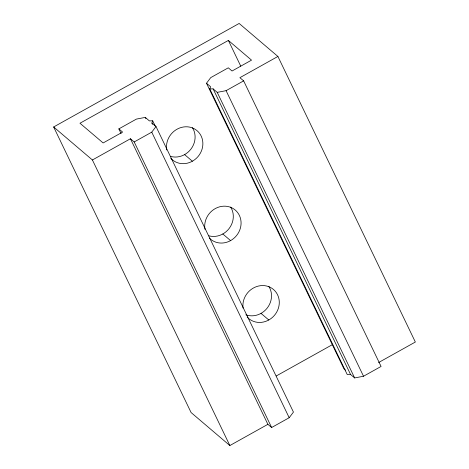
<?xml version="1.0" encoding="UTF-8"?>
<svg xmlns="http://www.w3.org/2000/svg" width="469" height="469" viewBox="0 0 469 469"><rect width="100%" height="100%" fill="white"/><g stroke="black" fill="none" stroke-linecap="round" stroke-linejoin="round"><path stroke-width="0.7" d="M152.531 124.355L151.897 123.036L152.706 120.809L149.382 120.891L145.279 117.397L136.409 119.091L118.856 128.887L121.078 133.507M378.589 362.543L415.346 342.03L277.912 56.456L239.888 77.678L243.64 80.873L381.074 366.447L363.522 376.244L354.652 377.938L350.548 374.444L347.224 374.526L209.79 88.952L210.593 86.73L206.489 83.236L210.739 77.608L228.297 67.812L232.049 71.007L251.531 60.138L228.374 40.422L79.976 123.236L103.133 142.951L122.608 132.082L118.856 128.887M277.912 56.456L239.149 23.45L53.654 126.97L92.416 159.976L130.441 138.754L134.198 141.949L151.751 132.152L156.001 126.53L151.897 123.036M130.441 138.754L267.881 424.328L271.633 427.523L289.191 417.727L293.442 412.099L156.001 126.53M209.79 88.952L213.114 88.87L217.217 92.364L226.081 90.669L243.64 80.873M276.259 375.968L332.544 344.557M53.654 126.97L191.088 412.544L229.851 445.55L267.881 424.328M184.604 154.6L192.378 161.219M222.816 233.99L230.59 240.609M345.465 370.117L343.929 368.804L206.489 83.236M261.022 313.38L268.796 319.999M228.374 40.422L240.749 66.141M226.081 90.669L363.522 376.244M217.217 92.364L354.652 377.938M213.114 88.87L350.548 374.444M152.706 120.809L155.245 126.085M145.279 117.397L145.912 118.716M151.751 132.152L289.191 417.727M134.198 141.949L271.633 427.523M92.416 159.976L229.851 445.55M268.854 286.453A19.1 17.517 -49.6 0 1 266.972 308.362A19.1 17.517 -49.6 0 1 245.85 314.793M192.437 127.674A19.1 17.517 -49.6 0 1 191 149.025A19.1 17.517 -49.6 0 1 170.693 156.423M230.642 207.064A19.1 17.517 -49.6 0 1 229.206 228.415A19.1 17.517 -49.6 0 1 208.898 235.813M204.971 229.364A19.1 17.517 -49.6 0 1 225.824 206.219A19.1 17.517 -49.6 0 1 238.873 232.02A19.1 17.517 -49.6 0 1 209.397 238.123M166.765 149.974A19.1 17.517 -49.6 0 1 187.84 126.847A19.1 17.517 -49.6 0 1 200.445 153.046A19.1 17.517 -49.6 0 1 170.745 158.252M243.071 308.092A19.1 17.517 -49.6 0 1 264.698 285.674A19.1 17.517 -49.6 0 1 276.745 312.032A19.1 17.517 -49.6 0 1 247.163 317.032"/></g></svg>
